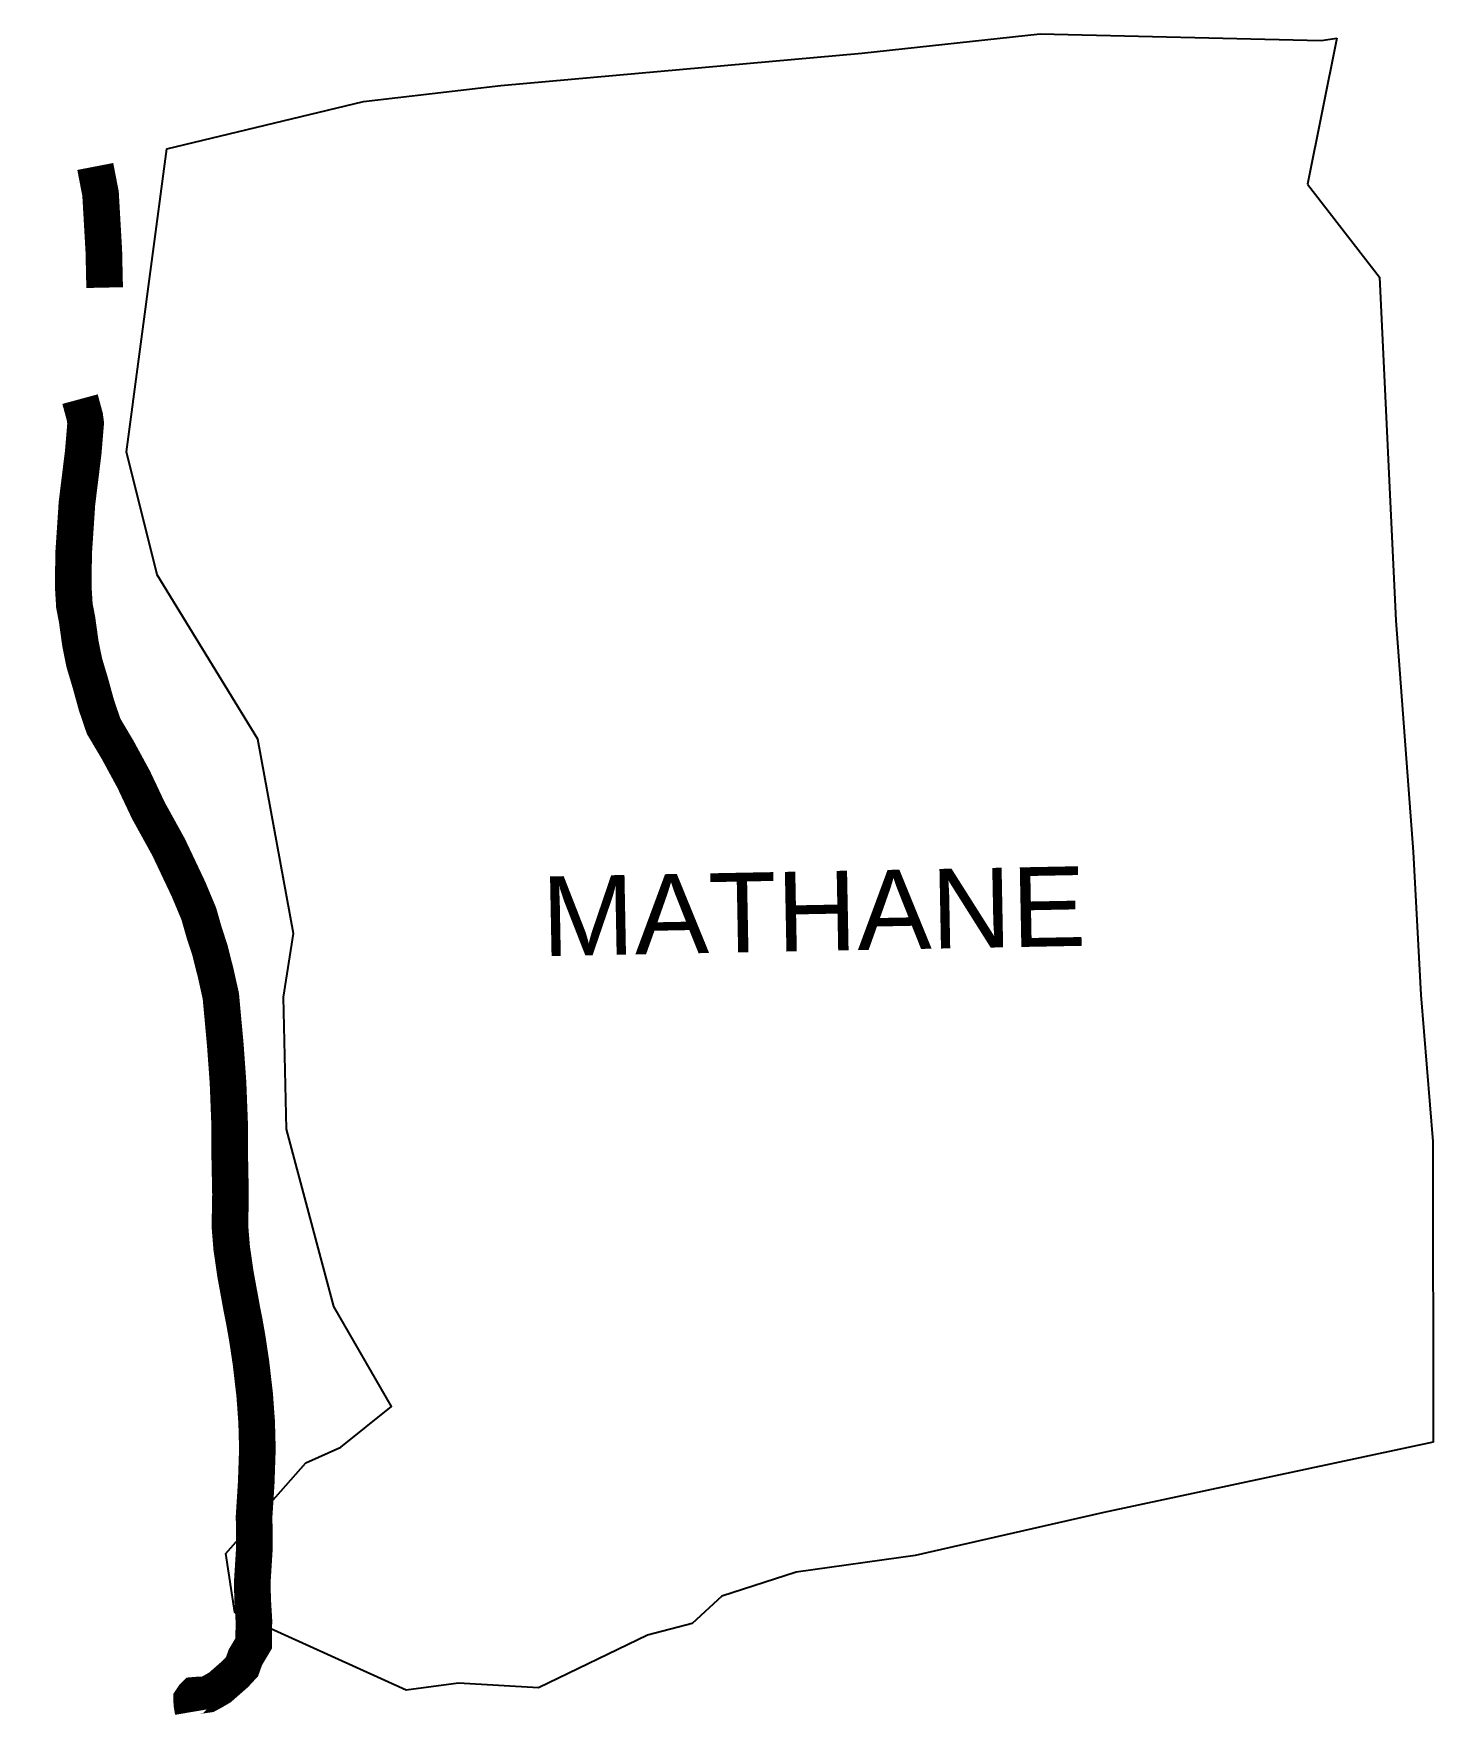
# Model space of a CAD drawing. Header units: metres. Extents: x 260730 to 262640, y 2162841 to 2165157.
import ezdxf

# ---------------------------------------------------------------- set-up
doc = ezdxf.new("R2010")
doc.units = ezdxf.units.M
for name, color, linetype in [('NATURALLY PROTECTED', 3, 'Continuous'), ('village', 3, 'Continuous'), ('VILLAGE NAME', 250, 'Continuous')]:
    doc.layers.add(name, color=color, linetype=linetype)
doc.styles.get("Standard").update_dxf_attribs({"font": 'simplex.shx'})

msp = doc.modelspace()

# ---------------------------------------------------------------- linework, layer by layer
at = {"color": 3, "flags": 128}
msp.add_lwpolyline([(262508.8, 2165151.3), (262468.8, 2164952)], dxfattribs=at)
at = {"layer": 'NATURALLY PROTECTED', "const_width": 50, "flags": 128}
msp.add_lwpolyline([(260755.2, 2165079.2), (260755.2, 2165079.2)], close=True, dxfattribs=at)
for points in [[(260813.9, 2164976.2), (260821.1, 2164939), (260825.6, 2164860.4), (260826.7, 2164810.8)], [(260793.1, 2164658.5), (260799.6, 2164634.5), (260800.8, 2164625.6), (260797.5, 2164586), (260788.9, 2164516.2), (260784.4, 2164448.4), (260783.8, 2164403), (260785.4, 2164376.6), (260789.1, 2164357.2), (260793.6, 2164324.7), (260798.9, 2164298.6), (260807.8, 2164268.7), (260815.4, 2164240.9), (260825.3, 2164211.8), (260844.4, 2164179.6), (260866.4, 2164139.1), (260886.3, 2164096.9), (260914.2, 2164046.3), (260941.2, 2163989.2), (260955.1, 2163956), (260962.8, 2163929.2), (260970.2, 2163906.7), (260978.4, 2163874.3), (260985.3, 2163843.3), (260988.4, 2163809.5), (260991.4, 2163776.7), (260995.1, 2163725.3), (260997.2, 2163671.4), (260997.3, 2163631.9), (260998.5, 2163572.6), (260997.7, 2163529.1), (261000.1, 2163499.3), (261005.3, 2163463.4), (261013.9, 2163416.4), (261017, 2163400.9), (261021.4, 2163376), (261026.4, 2163342.8), (261031.5, 2163298.8), (261034.2, 2163261.6), (261035.2, 2163224.8), (261033.6, 2163178.5), (261030.7, 2163133), (261031.2, 2163090.7), (261028.1, 2163040.9), (261028.9, 2163016.3), (261030.4, 2162991.3), (261030.2, 2162959.5), (261018.8, 2162940.4), (261014.3, 2162927.7), (261005, 2162917.6), (260994.8, 2162908.7), (260984.4, 2162899.5), (260975.6, 2162894.3), (260967.4, 2162889.8), (260961.3, 2162888.9), (260955.7, 2162889), (260949.8, 2162888.5), (260948.1, 2162886.8), (260945.6, 2162883.1), (260945.7, 2162876.6), (260947.5, 2162866)]]:
    msp.add_lwpolyline(points, dxfattribs=at)
at = {"layer": 'village', "color": 3}
for points in [[(262640, 2163234.1, 0), (262190.7, 2163137.9, 0), (261933.1, 2163079.3, 0), (261770.7, 2163056.8, 0), (261669.2, 2163023.8, 0), (261628.8, 2162986.7, 0), (261567.9, 2162970.4, 0), (261418.9, 2162898.5, 0), (261309.9, 2162904.9, 0), (261238.3, 2162895.7, 0), (261004.6, 2163001.7, 0), (260992, 2163082.1, 0), (261101.1, 2163205.8, 0), (261149.2, 2163227.3, 0), (261218.2, 2163282.7, 0), (261139.5, 2163419.2, 0), (261074.8, 2163661.6, 0), (261070.8, 2163841.7, 0), (261084.5, 2163929, 0), (261035.7, 2164194.3, 0), (260898.2, 2164418.4, 0), (260856.6, 2164586.6, 0), (260911.8, 2165000.3, 0), (261180.1, 2165064.9, 0), (261367.7, 2165086.8, 0), (261860.1, 2165131.1, 0), (262103.8, 2165157.2, 0), (262487.4, 2165148.3, 0), (262508.8, 2165151.3, 0)], [(262468.8, 2164952, 0), (262566.9, 2164824.9, 0), (262589.2, 2164356, 0), (262612.9, 2164040.1, 0), (262623.5, 2163845, 0), (262639.7, 2163644.8, 0), (262640, 2163234.1, 0)]]:
    msp.add_polyline3d(points, dxfattribs=at)

# ---------------------------------------------------------------- texts
at = {"layer": 'VILLAGE NAME', "insert": (261422.2, 2164006.5), "char_height": 108.748, "attachment_point": 1, "rotation": 1.1028}
msp.add_mtext_dynamic_manual_height_columns('{\\fArial|b0|i0|c0|p34;MATHANE}', width=726.929, gutter_width=543.7, heights=[0], dxfattribs=at)

doc.saveas('drawing.dxf')
